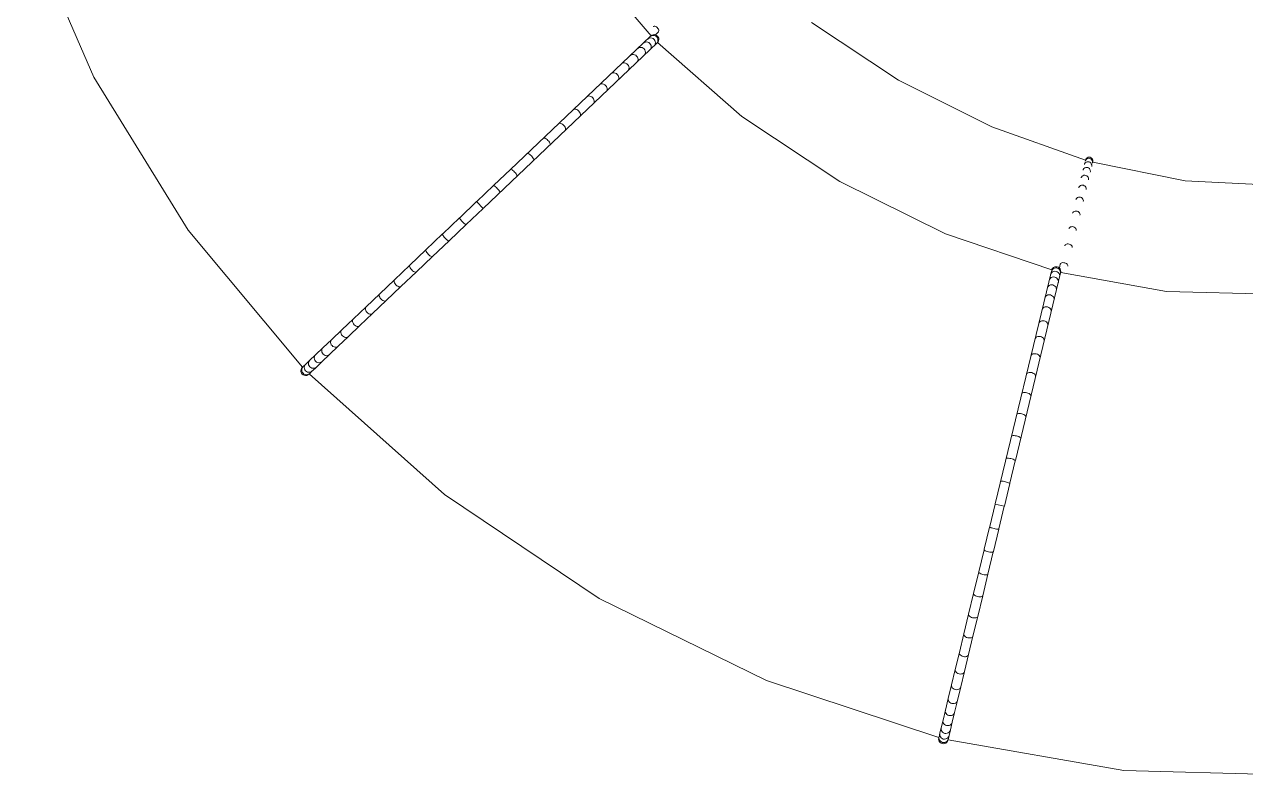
# Model space of a CAD drawing. Header units: millimetres. Extents: x 7998 to 72132, y -12523 to 5591.
# Drawn here: x 64845.8 to 64896, y -7733.1 to -7702.2 of the extents above; entities that cross this region are included whole.
import ezdxf

# ---------------------------------------------------------------- set-up
doc = ezdxf.new("R2010")
doc.units = ezdxf.units.MM
doc.layers.add('Xray_Furniture Temporary', color=23, linetype='Continuous', lineweight=15)

msp = doc.modelspace()

# ---------------------------------------------------------------- linework, layer by layer
at = {"layer": 'Xray_Furniture Temporary', "lineweight": 0}
for p, q in [((64845.78, -7697.774), (64848.634, -7704.38)), ((64871.533, -7702.674), (64868.677, -7699.303)), ((64878.127, -7702.133), (64881.707, -7704.493)), ((64865.761, -7708.162), (64871.5, -7702.706)), ((64871.531, -7702.683), (64871.5, -7702.706)), ((64871.538, -7702.681), (64871.531, -7702.683)), ((64871.566, -7702.65), (64871.533, -7702.674)), ((64871.538, -7702.681), (64871.537, -7702.678)), ((64871.579, -7702.665), (64871.538, -7702.681)), ((64871.614, -7702.632), (64871.566, -7702.65)), ((64871.63, -7702.66), (64871.579, -7702.665)), ((64871.618, -7702.293), (64871.614, -7702.296)), ((64871.665, -7702.626), (64871.614, -7702.632)), ((64871.631, -7702.284), (64871.618, -7702.293)), ((64871.68, -7702.667), (64871.63, -7702.66)), ((64871.659, -7702.277), (64871.631, -7702.284)), ((64871.69, -7702.28), (64871.659, -7702.277)), ((64871.714, -7702.634), (64871.665, -7702.626)), ((64871.726, -7702.688), (64871.68, -7702.667)), ((64871.724, -7702.291), (64871.69, -7702.28)), ((64871.832, -7702.521), (64871.714, -7702.634)), ((64871.762, -7702.654), (64871.714, -7702.634)), ((64871.758, -7702.311), (64871.724, -7702.291)), ((64871.765, -7702.72), (64871.726, -7702.688)), ((64871.789, -7702.337), (64871.758, -7702.311)), ((64871.801, -7702.686), (64871.762, -7702.654)), ((64871.795, -7702.761), (64871.765, -7702.72)), ((64871.815, -7702.369), (64871.789, -7702.337)), ((64871.83, -7702.727), (64871.801, -7702.686)), ((64871.835, -7702.403), (64871.815, -7702.369)), ((64871.848, -7702.775), (64871.83, -7702.727)), ((64871.838, -7702.512), (64871.832, -7702.521)), ((64871.847, -7702.438), (64871.835, -7702.403)), ((64871.838, -7702.512), (64871.845, -7702.499)), ((64871.845, -7702.499), (64871.851, -7702.471)), ((64871.851, -7702.471), (64871.847, -7702.438)), ((64864.642, -7709.76), (64871.767, -7702.981)), ((64870.998, -7703.183), (64870.988, -7703.192)), ((64871.019, -7703.171), (64870.998, -7703.183)), ((64871.064, -7703.154), (64871.019, -7703.171)), ((64871.113, -7703.151), (64871.064, -7703.154)), ((64871.162, -7703.16), (64871.113, -7703.151)), ((64871.207, -7703.181), (64871.162, -7703.16)), ((64871.246, -7703.214), (64871.207, -7703.181)), ((64871.231, -7702.961), (64871.223, -7702.968)), ((64871.256, -7702.945), (64871.231, -7702.961)), ((64871.276, -7703.254), (64871.246, -7703.214)), ((64871.303, -7702.928), (64871.256, -7702.945)), ((64871.352, -7702.923), (64871.303, -7702.928)), ((64871.402, -7702.932), (64871.352, -7702.923)), ((64871.427, -7702.782), (64871.395, -7702.806)), ((64871.448, -7702.953), (64871.402, -7702.932)), ((64871.475, -7702.764), (64871.427, -7702.782)), ((64871.487, -7702.985), (64871.448, -7702.953)), ((64871.525, -7702.759), (64871.475, -7702.764)), ((64871.517, -7703.026), (64871.487, -7702.985)), ((64871.494, -7703.242), (64871.513, -7703.218)), ((64871.513, -7703.218), (64871.533, -7703.172)), ((64871.535, -7703.073), (64871.517, -7703.026)), ((64871.575, -7702.767), (64871.525, -7702.759)), ((64871.533, -7703.172), (64871.54, -7703.123)), ((64871.54, -7703.123), (64871.535, -7703.073)), ((64871.621, -7702.788), (64871.575, -7702.767)), ((64871.66, -7702.82), (64871.621, -7702.788)), ((64871.69, -7702.861), (64871.66, -7702.82)), ((64871.664, -7703.08), (64871.684, -7703.055)), ((64871.684, -7703.055), (64871.705, -7703.009)), ((64871.708, -7702.908), (64871.69, -7702.861)), ((64871.705, -7703.009), (64871.713, -7702.959)), ((64871.713, -7702.959), (64871.708, -7702.908)), ((64871.767, -7702.981), (64871.788, -7702.956)), ((64871.788, -7702.956), (64871.809, -7702.909)), ((64871.813, -7702.809), (64871.795, -7702.761)), ((64871.802, -7702.948), (64871.823, -7702.923)), ((64875.267, -7705.984), (64871.802, -7702.948)), ((64871.809, -7702.909), (64871.818, -7702.859)), ((64871.818, -7702.859), (64871.813, -7702.809)), ((64871.823, -7702.923), (64871.844, -7702.876)), ((64871.844, -7702.876), (64871.853, -7702.826)), ((64871.853, -7702.826), (64871.848, -7702.775)), ((64870.716, -7703.458), (64870.687, -7703.478)), ((64870.761, -7703.443), (64870.716, -7703.458)), ((64870.809, -7703.44), (64870.761, -7703.443)), ((64870.856, -7703.45), (64870.809, -7703.44)), ((64870.901, -7703.472), (64870.856, -7703.45)), ((64870.94, -7703.505), (64870.901, -7703.472)), ((64870.97, -7703.545), (64870.94, -7703.505)), ((64870.956, -7703.753), (64870.954, -7703.755)), ((64870.973, -7703.731), (64870.956, -7703.753)), ((64870.99, -7703.591), (64870.97, -7703.545)), ((64870.973, -7703.731), (64870.991, -7703.687)), ((64870.997, -7703.64), (64870.99, -7703.591)), ((64870.991, -7703.687), (64870.997, -7703.64)), ((64871.257, -7703.467), (64871.276, -7703.443)), ((64871.295, -7703.301), (64871.276, -7703.254)), ((64871.276, -7703.443), (64871.295, -7703.399)), ((64871.301, -7703.35), (64871.295, -7703.301)), ((64871.295, -7703.399), (64871.301, -7703.35)), ((64869.907, -7704.22), (64869.904, -7704.223)), ((64869.933, -7704.203), (64869.907, -7704.22)), ((64869.974, -7704.192), (64869.933, -7704.203)), ((64870.019, -7704.192), (64869.974, -7704.192)), ((64870.064, -7704.204), (64870.019, -7704.192)), ((64870.108, -7704.227), (64870.064, -7704.204)), ((64870.146, -7704.26), (64870.108, -7704.227)), ((64870.326, -7703.822), (64870.323, -7703.824)), ((64870.353, -7703.804), (64870.326, -7703.822)), ((64870.396, -7703.79), (64870.353, -7703.804)), ((64870.442, -7703.789), (64870.396, -7703.79)), ((64870.489, -7703.8), (64870.442, -7703.789)), ((64870.534, -7703.822), (64870.489, -7703.8)), ((64870.572, -7703.855), (64870.534, -7703.822)), ((64870.602, -7703.895), (64870.572, -7703.855)), ((64870.595, -7704.097), (64870.591, -7704.1)), ((64870.61, -7704.076), (64870.595, -7704.097)), ((64870.622, -7703.941), (64870.602, -7703.895)), ((64870.61, -7704.076), (64870.626, -7704.034)), ((64870.631, -7703.988), (64870.622, -7703.941)), ((64870.626, -7704.034), (64870.631, -7703.988)), ((64848.634, -7704.38), (64852.509, -7710.663)), ((64869.436, -7704.668), (64869.432, -7704.672)), ((64869.459, -7704.654), (64869.436, -7704.668)), ((64869.498, -7704.644), (64869.459, -7704.654)), ((64869.541, -7704.646), (64869.498, -7704.644)), ((64869.585, -7704.66), (64869.541, -7704.646)), ((64869.628, -7704.684), (64869.585, -7704.66)), ((64869.666, -7704.717), (64869.628, -7704.684)), ((64869.696, -7704.757), (64869.666, -7704.717)), ((64869.718, -7704.8), (64869.696, -7704.757)), ((64870.177, -7704.3), (64870.146, -7704.26)), ((64870.177, -7704.495), (64870.172, -7704.499)), ((64870.197, -7704.345), (64870.177, -7704.3)), ((64870.19, -7704.476), (64870.177, -7704.495)), ((64870.19, -7704.476), (64870.204, -7704.436)), ((64870.207, -7704.391), (64870.197, -7704.345)), ((64870.204, -7704.436), (64870.207, -7704.391)), ((64885.541, -7706.414), (64881.707, -7704.493)), ((64868.915, -7705.163), (64868.91, -7705.168)), ((64868.935, -7705.152), (64868.915, -7705.163)), ((64868.972, -7705.144), (64868.935, -7705.152)), ((64869.012, -7705.148), (64868.972, -7705.144)), ((64869.055, -7705.163), (64869.012, -7705.148)), ((64869.097, -7705.188), (64869.055, -7705.163)), ((64869.135, -7705.222), (64869.097, -7705.188)), ((64869.166, -7705.261), (64869.135, -7705.222)), ((64869.705, -7704.943), (64869.699, -7704.949)), ((64869.716, -7704.926), (64869.705, -7704.943)), ((64869.716, -7704.926), (64869.728, -7704.888)), ((64869.729, -7704.845), (64869.718, -7704.8)), ((64869.728, -7704.888), (64869.729, -7704.845)), ((64868.35, -7705.7), (64868.344, -7705.706)), ((64868.368, -7705.692), (64868.35, -7705.7)), ((64868.401, -7705.687), (64868.368, -7705.692)), ((64868.44, -7705.693), (64868.401, -7705.687)), ((64868.481, -7705.709), (64868.44, -7705.693)), ((64868.522, -7705.735), (64868.481, -7705.709)), ((64868.559, -7705.769), (64868.522, -7705.735)), ((64869.188, -7705.304), (64869.166, -7705.261)), ((64869.184, -7705.439), (64869.177, -7705.446)), ((64869.193, -7705.424), (64869.184, -7705.439)), ((64869.201, -7705.348), (64869.188, -7705.304)), ((64869.193, -7705.424), (64869.202, -7705.388)), ((64869.202, -7705.388), (64869.201, -7705.348)), ((64868.59, -7705.808), (64868.559, -7705.769)), ((64868.614, -7705.85), (64868.59, -7705.808)), ((64868.619, -7705.975), (64868.611, -7705.984)), ((64868.628, -7705.892), (64868.614, -7705.85)), ((64868.625, -7705.964), (64868.619, -7705.975)), ((64868.625, -7705.964), (64868.632, -7705.931)), ((64868.632, -7705.931), (64868.628, -7705.892)), ((64879.298, -7708.666), (64875.267, -7705.984)), ((64867.747, -7706.273), (64867.741, -7706.279)), ((64867.762, -7706.268), (64867.747, -7706.273)), ((64867.793, -7706.265), (64867.762, -7706.268)), ((64867.829, -7706.274), (64867.793, -7706.265)), ((64867.868, -7706.292), (64867.829, -7706.274)), ((64867.907, -7706.32), (64867.868, -7706.292)), ((64867.944, -7706.354), (64867.907, -7706.32)), ((64867.976, -7706.392), (64867.944, -7706.354)), ((64868.001, -7706.433), (64867.976, -7706.392)), ((64868.017, -7706.473), (64868.001, -7706.433)), ((64868.015, -7706.548), (64868.008, -7706.558)), ((64868.019, -7706.54), (64868.015, -7706.548)), ((64868.024, -7706.509), (64868.017, -7706.473)), ((64868.019, -7706.54), (64868.024, -7706.509)), ((64889.386, -7707.778), (64885.541, -7706.414)), ((64867.112, -7706.877), (64867.105, -7706.884)), ((64867.123, -7706.875), (64867.112, -7706.877)), ((64867.151, -7706.876), (64867.123, -7706.875)), ((64867.184, -7706.887), (64867.151, -7706.876)), ((64867.221, -7706.907), (64867.184, -7706.887)), ((64867.259, -7706.935), (64867.221, -7706.907)), ((64867.296, -7706.97), (64867.259, -7706.935)), ((64867.328, -7707.008), (64867.296, -7706.97)), ((64867.355, -7707.048), (64867.328, -7707.008)), ((64867.373, -7707.086), (64867.355, -7707.048)), ((64867.382, -7707.153), (64867.372, -7707.163)), ((64867.382, -7707.119), (64867.373, -7707.086)), ((64867.381, -7707.147), (64867.382, -7707.119)), ((64867.382, -7707.153), (64867.381, -7707.147)), ((64866.451, -7707.506), (64866.443, -7707.513)), ((64866.458, -7707.507), (64866.451, -7707.506)), ((64866.482, -7707.512), (64866.458, -7707.507)), ((64866.513, -7707.525), (64866.482, -7707.512)), ((64866.548, -7707.548), (64866.513, -7707.525)), ((64866.584, -7707.578), (64866.548, -7707.548)), ((64866.62, -7707.613), (64866.584, -7707.578)), ((64866.653, -7707.65), (64866.62, -7707.613)), ((64866.681, -7707.688), (64866.653, -7707.65)), ((64866.701, -7707.724), (64866.681, -7707.688)), ((64866.713, -7707.755), (64866.701, -7707.724)), ((64866.716, -7707.779), (64866.713, -7707.755)), ((64889.386, -7707.778), (64889.399, -7707.747)), ((64889.388, -7707.794), (64889.414, -7707.759)), ((64889.399, -7707.747), (64889.425, -7707.712)), ((64889.414, -7707.759), (64889.448, -7707.732)), ((64889.425, -7707.712), (64889.459, -7707.684)), ((64889.448, -7707.732), (64889.486, -7707.714)), ((64889.459, -7707.684), (64889.498, -7707.667)), ((64889.486, -7707.714), (64889.527, -7707.708)), ((64889.498, -7707.667), (64889.539, -7707.661)), ((64889.527, -7707.708), (64889.568, -7707.714)), ((64889.539, -7707.661), (64889.579, -7707.666)), ((64889.568, -7707.714), (64889.606, -7707.73)), ((64889.579, -7707.666), (64889.617, -7707.683)), ((64889.606, -7707.73), (64889.638, -7707.757)), ((64889.617, -7707.683), (64889.649, -7707.71)), ((64889.638, -7707.757), (64889.662, -7707.792)), ((64889.649, -7707.71), (64889.673, -7707.745)), ((64889.673, -7707.745), (64889.688, -7707.785)), ((64865.074, -7708.815), (64865.76, -7708.162)), ((64865.773, -7708.159), (64865.76, -7708.162)), ((64865.793, -7708.167), (64865.773, -7708.159)), ((64865.821, -7708.183), (64865.793, -7708.167)), ((64865.853, -7708.208), (64865.821, -7708.183)), ((64865.889, -7708.239), (64865.853, -7708.208)), ((64865.924, -7708.275), (64865.889, -7708.239)), ((64866.709, -7707.793), (64866.716, -7707.779)), ((64889.286, -7708.192), (64889.299, -7708.163)), ((64889.299, -7708.163), (64889.325, -7708.129)), ((64889.325, -7708.129), (64889.358, -7708.103)), ((64889.343, -7707.959), (64889.342, -7707.964)), ((64889.343, -7707.959), (64889.354, -7707.933)), ((64889.354, -7707.933), (64889.38, -7707.898)), ((64889.358, -7708.103), (64889.396, -7708.087)), ((64889.375, -7707.825), (64889.388, -7707.794)), ((64889.38, -7707.898), (64889.414, -7707.872)), ((64889.391, -7707.78), (64889.386, -7707.778)), ((64889.396, -7708.087), (64889.437, -7708.081)), ((64889.414, -7707.872), (64889.452, -7707.855)), ((64889.437, -7708.081), (64889.478, -7708.087)), ((64889.452, -7707.855), (64889.493, -7707.849)), ((64889.478, -7708.087), (64889.516, -7708.103)), ((64889.493, -7707.849), (64889.534, -7707.855)), ((64889.516, -7708.103), (64889.548, -7708.129)), ((64889.534, -7707.855), (64889.572, -7707.871)), ((64889.548, -7708.129), (64889.572, -7708.163)), ((64889.572, -7707.871), (64889.604, -7707.897)), ((64889.572, -7708.163), (64889.587, -7708.202)), ((64889.587, -7708.202), (64889.592, -7708.245)), ((64889.592, -7708.245), (64889.587, -7708.276)), ((64889.604, -7707.897), (64889.628, -7707.932)), ((64889.628, -7707.932), (64889.643, -7707.972)), ((64889.647, -7708.015), (64889.642, -7708.047)), ((64889.643, -7707.972), (64889.647, -7708.015)), ((64889.662, -7707.792), (64889.676, -7707.833)), ((64889.676, -7707.833), (64889.679, -7707.862)), ((64889.681, -7707.876), (64889.676, -7707.909)), ((64889.679, -7707.862), (64889.681, -7707.876)), ((64889.687, -7707.862), (64889.679, -7707.862)), ((64889.692, -7707.829), (64889.687, -7707.862)), ((64893.487, -7708.632), (64889.687, -7707.862)), ((64889.688, -7707.785), (64889.692, -7707.829)), ((64865.958, -7708.312), (64865.924, -7708.275)), ((64865.987, -7708.349), (64865.958, -7708.312)), ((64866.01, -7708.382), (64865.987, -7708.349)), ((64866.024, -7708.41), (64866.01, -7708.382)), ((64866.03, -7708.431), (64866.024, -7708.41)), ((64866.027, -7708.442), (64866.03, -7708.431)), ((64879.298, -7708.666), (64883.636, -7710.816)), ((64889.213, -7708.498), (64889.209, -7708.512)), ((64889.213, -7708.498), (64889.222, -7708.481)), ((64889.222, -7708.481), (64889.248, -7708.449)), ((64889.248, -7708.449), (64889.281, -7708.424)), ((64889.281, -7708.424), (64889.319, -7708.408)), ((64889.319, -7708.408), (64889.36, -7708.403)), ((64889.36, -7708.403), (64889.4, -7708.409)), ((64889.4, -7708.409), (64889.438, -7708.425)), ((64889.438, -7708.425), (64889.47, -7708.45)), ((64889.47, -7708.45), (64889.495, -7708.483)), ((64889.495, -7708.483), (64889.51, -7708.522)), ((64889.51, -7708.522), (64889.515, -7708.563)), ((64889.515, -7708.563), (64889.511, -7708.593)), ((64897.355, -7708.825), (64893.487, -7708.632)), ((64864.372, -7709.482), (64865.065, -7708.823)), ((64865.074, -7708.824), (64865.065, -7708.823)), ((64865.091, -7708.835), (64865.074, -7708.824)), ((64865.115, -7708.854), (64865.091, -7708.835)), ((64865.145, -7708.881), (64865.115, -7708.854)), ((64865.179, -7708.914), (64865.145, -7708.881)), ((64865.214, -7708.95), (64865.179, -7708.914)), ((64865.248, -7708.986), (64865.214, -7708.95)), ((64865.279, -7709.022), (64865.248, -7708.986)), ((64865.304, -7709.053), (64865.279, -7709.022)), ((64865.322, -7709.078), (64865.304, -7709.053)), ((64865.332, -7709.096), (64865.322, -7709.078)), ((64865.332, -7709.104), (64865.332, -7709.096)), ((64889.112, -7708.913), (64889.111, -7708.916)), ((64889.116, -7708.899), (64889.112, -7708.913)), ((64889.116, -7708.899), (64889.124, -7708.887)), ((64889.124, -7708.887), (64889.15, -7708.855)), ((64889.15, -7708.855), (64889.182, -7708.832)), ((64889.182, -7708.832), (64889.22, -7708.817)), ((64889.22, -7708.817), (64889.261, -7708.812)), ((64889.261, -7708.812), (64889.302, -7708.818)), ((64889.302, -7708.818), (64889.339, -7708.834)), ((64889.339, -7708.834), (64889.372, -7708.859)), ((64889.372, -7708.859), (64889.397, -7708.891)), ((64889.397, -7708.891), (64889.412, -7708.928)), ((64889.412, -7708.928), (64889.417, -7708.968)), ((64889.417, -7708.968), (64889.414, -7708.996)), ((64864.363, -7709.49), (64863.67, -7710.149)), ((64863.94, -7710.427), (64864.63, -7709.771)), ((64864.368, -7709.495), (64864.363, -7709.49)), ((64864.368, -7709.495), (64864.63, -7709.771)), ((64888.995, -7709.398), (64888.994, -7709.403)), ((64889, -7709.381), (64888.995, -7709.398)), ((64889, -7709.381), (64889.007, -7709.374)), ((64889.007, -7709.374), (64889.032, -7709.344)), ((64889.032, -7709.344), (64889.064, -7709.322)), ((64889.064, -7709.322), (64889.102, -7709.309)), ((64889.102, -7709.309), (64889.142, -7709.305)), ((64889.142, -7709.305), (64889.183, -7709.311)), ((64889.183, -7709.311), (64889.221, -7709.326)), ((64889.221, -7709.326), (64889.253, -7709.35)), ((64889.253, -7709.35), (64889.279, -7709.381)), ((64889.279, -7709.381), (64889.294, -7709.417)), ((64889.294, -7709.417), (64889.3, -7709.455)), ((64889.3, -7709.455), (64889.297, -7709.481)), ((64863.661, -7710.158), (64862.975, -7710.81)), ((64863.662, -7710.166), (64863.661, -7710.158)), ((64863.672, -7710.184), (64863.662, -7710.166)), ((64863.69, -7710.209), (64863.672, -7710.184)), ((64863.715, -7710.241), (64863.69, -7710.209)), ((64863.746, -7710.276), (64863.715, -7710.241)), ((64863.78, -7710.313), (64863.746, -7710.276)), ((64888.86, -7709.959), (64888.858, -7709.965)), ((64888.865, -7709.94), (64888.86, -7709.959)), ((64888.865, -7709.94), (64888.871, -7709.938)), ((64888.871, -7709.938), (64888.895, -7709.91)), ((64888.895, -7709.91), (64888.927, -7709.89)), ((64888.927, -7709.89), (64888.964, -7709.878)), ((64888.964, -7709.878), (64889.005, -7709.875)), ((64889.005, -7709.875), (64889.045, -7709.881)), ((64889.045, -7709.881), (64889.083, -7709.896)), ((64889.083, -7709.896), (64889.116, -7709.919)), ((64889.116, -7709.919), (64889.142, -7709.949)), ((64889.142, -7709.949), (64889.158, -7709.982)), ((64889.158, -7709.982), (64889.164, -7710.018)), ((64889.164, -7710.018), (64889.161, -7710.042)), ((64852.509, -7710.663), (64857.211, -7716.291)), ((64863.92, -7710.447), (64863.245, -7711.088)), ((64863.815, -7710.349), (64863.78, -7710.313)), ((64863.849, -7710.381), (64863.815, -7710.349)), ((64863.879, -7710.408), (64863.849, -7710.381)), ((64863.903, -7710.427), (64863.879, -7710.408)), ((64863.92, -7710.438), (64863.903, -7710.427)), ((64863.929, -7710.439), (64863.92, -7710.438)), ((64863.929, -7710.439), (64863.92, -7710.447)), ((64888.707, -7710.592), (64888.705, -7710.6)), ((64888.707, -7710.592), (64888.718, -7710.573)), ((64888.718, -7710.573), (64888.741, -7710.548)), ((64888.741, -7710.548), (64888.773, -7710.53)), ((64888.773, -7710.53), (64888.81, -7710.52)), ((64888.81, -7710.52), (64888.85, -7710.517)), ((64888.85, -7710.517), (64888.89, -7710.524)), ((64888.89, -7710.524), (64888.928, -7710.539)), ((64888.928, -7710.539), (64888.962, -7710.561)), ((64888.962, -7710.561), (64888.987, -7710.588)), ((64888.987, -7710.588), (64889.004, -7710.62)), ((64889.004, -7710.62), (64889.011, -7710.653)), ((64889.009, -7710.675), (64889.008, -7710.678)), ((64889.011, -7710.653), (64889.009, -7710.675)), ((64862.966, -7710.819), (64862.284, -7711.467)), ((64863.233, -7711.099), (64862.552, -7711.748)), ((64862.963, -7710.831), (64862.966, -7710.819)), ((64862.969, -7710.852), (64862.963, -7710.831)), ((64862.975, -7710.81), (64862.966, -7710.819)), ((64862.984, -7710.88), (64862.969, -7710.852)), ((64863.007, -7710.914), (64862.984, -7710.88)), ((64863.037, -7710.951), (64863.007, -7710.914)), ((64863.07, -7710.988), (64863.037, -7710.951)), ((64863.106, -7711.024), (64863.07, -7710.988)), ((64863.141, -7711.055), (64863.106, -7711.024)), ((64863.174, -7711.079), (64863.141, -7711.055)), ((64863.201, -7711.095), (64863.174, -7711.079)), ((64863.221, -7711.102), (64863.201, -7711.095)), ((64863.233, -7711.099), (64863.221, -7711.102)), ((64863.245, -7711.088), (64863.233, -7711.099)), ((64883.636, -7710.816), (64887.998, -7712.298)), ((64888.539, -7711.291), (64888.548, -7711.276)), ((64888.548, -7711.276), (64888.571, -7711.253)), ((64888.571, -7711.253), (64888.602, -7711.237)), ((64888.602, -7711.237), (64888.639, -7711.229)), ((64888.639, -7711.229), (64888.679, -7711.228)), ((64888.679, -7711.228), (64888.719, -7711.234)), ((64888.719, -7711.234), (64888.757, -7711.249)), ((64888.757, -7711.249), (64888.791, -7711.269)), ((64888.791, -7711.269), (64888.817, -7711.295)), ((64862.284, -7711.467), (64861.622, -7712.096)), ((64862.552, -7711.748), (64861.89, -7712.377)), ((64862.277, -7711.483), (64862.284, -7711.467)), ((64862.28, -7711.507), (64862.277, -7711.483)), ((64862.292, -7711.538), (64862.28, -7711.507)), ((64862.313, -7711.574), (64862.292, -7711.538)), ((64862.341, -7711.612), (64862.313, -7711.574)), ((64862.374, -7711.65), (64862.341, -7711.612)), ((64862.41, -7711.685), (64862.374, -7711.65)), ((64862.447, -7711.715), (64862.41, -7711.685)), ((64862.482, -7711.737), (64862.447, -7711.715)), ((64862.512, -7711.75), (64862.482, -7711.737)), ((64862.536, -7711.754), (64862.512, -7711.75)), ((64862.552, -7711.748), (64862.536, -7711.754)), ((64888.539, -7711.291), (64888.536, -7711.3)), ((64888.817, -7711.295), (64888.834, -7711.324)), ((64888.834, -7711.324), (64888.842, -7711.354)), ((64888.84, -7711.373), (64888.839, -7711.377)), ((64888.842, -7711.354), (64888.84, -7711.373)), ((64861.622, -7712.096), (64860.987, -7712.7)), ((64861.612, -7712.116), (64861.622, -7712.096)), ((64861.612, -7712.143), (64861.612, -7712.116)), ((64861.621, -7712.177), (64861.612, -7712.143)), ((64861.639, -7712.215), (64861.621, -7712.177)), ((64861.666, -7712.254), (64861.639, -7712.215)), ((64861.699, -7712.293), (64861.666, -7712.254)), ((64887.998, -7712.298), (64888.009, -7712.268)), ((64887.998, -7712.315), (64888.028, -7712.273)), ((64888.009, -7712.268), (64888.039, -7712.226)), ((64888.028, -7712.273), (64888.067, -7712.241)), ((64888.039, -7712.226), (64888.078, -7712.193)), ((64888.067, -7712.241), (64888.113, -7712.22)), ((64888.078, -7712.193), (64888.125, -7712.172)), ((64888.113, -7712.22), (64888.163, -7712.211)), ((64888.125, -7712.172), (64888.175, -7712.164)), ((64888.163, -7712.211), (64888.214, -7712.216)), ((64888.175, -7712.164), (64888.225, -7712.169)), ((64888.214, -7712.216), (64888.261, -7712.234)), ((64888.225, -7712.169), (64888.272, -7712.187)), ((64888.261, -7712.234), (64888.302, -7712.264)), ((64888.272, -7712.187), (64888.314, -7712.218)), ((64888.302, -7712.264), (64888.334, -7712.304)), ((64888.353, -7712.059), (64888.314, -7712.218)), ((64888.314, -7712.218), (64888.345, -7712.256)), ((64888.345, -7712.256), (64888.366, -7712.303)), ((64888.357, -7712.05), (64888.353, -7712.059)), ((64888.357, -7712.05), (64888.365, -7712.037)), ((64888.365, -7712.037), (64888.387, -7712.018)), ((64888.387, -7712.018), (64888.417, -7712.004)), ((64888.417, -7712.004), (64888.453, -7711.997)), ((64888.453, -7711.997), (64888.493, -7711.998)), ((64888.493, -7711.998), (64888.533, -7712.005)), ((64888.533, -7712.005), (64888.572, -7712.018)), ((64888.572, -7712.018), (64888.605, -7712.038)), ((64888.605, -7712.038), (64888.632, -7712.061)), ((64888.632, -7712.061), (64888.65, -7712.087)), ((64888.65, -7712.087), (64888.659, -7712.115)), ((64888.658, -7712.131), (64888.657, -7712.135)), ((64888.659, -7712.115), (64888.658, -7712.131)), ((64860.987, -7712.7), (64860.385, -7713.273)), ((64860.97, -7712.753), (64860.974, -7712.723)), ((64860.976, -7712.79), (64860.97, -7712.753)), ((64860.974, -7712.723), (64860.987, -7712.7)), ((64861.89, -7712.377), (64861.255, -7712.981)), ((64861.735, -7712.327), (64861.699, -7712.293)), ((64861.773, -7712.355), (64861.735, -7712.327)), ((64861.81, -7712.375), (64861.773, -7712.355)), ((64861.843, -7712.386), (64861.81, -7712.375)), ((64861.871, -7712.387), (64861.843, -7712.386)), ((64861.89, -7712.377), (64861.871, -7712.387)), ((64885.679, -7721.905), (64887.986, -7712.345)), ((64886.506, -7720.127), (64888.36, -7712.42)), ((64887.898, -7712.713), (64887.909, -7712.684)), ((64887.909, -7712.684), (64887.938, -7712.644)), ((64887.938, -7712.644), (64887.977, -7712.613)), ((64887.953, -7712.484), (64887.964, -7712.454)), ((64887.964, -7712.454), (64887.994, -7712.413)), ((64887.977, -7712.613), (64888.023, -7712.592)), ((64887.986, -7712.345), (64887.998, -7712.315)), ((64887.994, -7712.413), (64888.033, -7712.381)), ((64888.023, -7712.592), (64888.073, -7712.585)), ((64888.033, -7712.381), (64888.079, -7712.36)), ((64888.073, -7712.585), (64888.123, -7712.59)), ((64888.079, -7712.36), (64888.129, -7712.352)), ((64888.123, -7712.59), (64888.171, -7712.608)), ((64888.129, -7712.352), (64888.18, -7712.357)), ((64888.171, -7712.608), (64888.212, -7712.637)), ((64888.18, -7712.357), (64888.227, -7712.375)), ((64888.212, -7712.637), (64888.244, -7712.676)), ((64888.227, -7712.375), (64888.268, -7712.405)), ((64888.244, -7712.676), (64888.265, -7712.721)), ((64888.265, -7712.721), (64888.273, -7712.77)), ((64888.268, -7712.405), (64888.3, -7712.444)), ((64888.273, -7712.77), (64888.272, -7712.799)), ((64888.3, -7712.444), (64888.321, -7712.49)), ((64888.321, -7712.49), (64888.329, -7712.54)), ((64888.329, -7712.54), (64888.325, -7712.58)), ((64888.334, -7712.304), (64888.354, -7712.35)), ((64888.354, -7712.35), (64888.361, -7712.393)), ((64888.362, -7712.401), (64888.359, -7712.44)), ((64888.361, -7712.393), (64888.364, -7712.394)), ((64888.361, -7712.393), (64888.362, -7712.401)), ((64888.366, -7712.303), (64888.374, -7712.354)), ((64888.374, -7712.354), (64888.369, -7712.395)), ((64888.369, -7712.395), (64892.717, -7713.183)), ((64860.385, -7713.273), (64859.82, -7713.81)), ((64860.368, -7713.299), (64860.385, -7713.273)), ((64861.255, -7712.981), (64860.653, -7713.554)), ((64860.993, -7712.83), (64860.976, -7712.79)), ((64861.018, -7712.87), (64860.993, -7712.83)), ((64861.05, -7712.909), (64861.018, -7712.87)), ((64861.087, -7712.943), (64861.05, -7712.909)), ((64861.127, -7712.97), (64861.087, -7712.943)), ((64861.166, -7712.988), (64861.127, -7712.97)), ((64861.202, -7712.996), (64861.166, -7712.988)), ((64861.232, -7712.994), (64861.202, -7712.996)), ((64861.255, -7712.981), (64861.232, -7712.994)), ((64887.821, -7713.03), (64887.832, -7713.002)), ((64887.832, -7713.002), (64887.861, -7712.963)), ((64887.861, -7712.963), (64887.9, -7712.933)), ((64887.9, -7712.933), (64887.946, -7712.914)), ((64887.946, -7712.914), (64887.995, -7712.907)), ((64887.995, -7712.907), (64888.046, -7712.913)), ((64888.046, -7712.913), (64888.093, -7712.93)), ((64888.093, -7712.93), (64888.134, -7712.959)), ((64888.134, -7712.959), (64888.167, -7712.997)), ((64888.167, -7712.997), (64888.188, -7713.041)), ((64888.188, -7713.041), (64888.197, -7713.088)), ((64888.196, -7713.113), (64888.193, -7713.126)), ((64888.197, -7713.088), (64888.196, -7713.113)), ((64888.272, -7712.799), (64888.269, -7712.81)), ((64892.717, -7713.183), (64897.16, -7713.295)), ((64860.653, -7713.554), (64860.088, -7714.09)), ((64860.361, -7713.332), (64860.368, -7713.299)), ((64860.365, -7713.371), (64860.361, -7713.332)), ((64860.38, -7713.413), (64860.365, -7713.371)), ((64860.404, -7713.455), (64860.38, -7713.413)), ((64860.436, -7713.494), (64860.404, -7713.455)), ((64860.473, -7713.527), (64860.436, -7713.494)), ((64860.514, -7713.553), (64860.473, -7713.527)), ((64860.555, -7713.569), (64860.514, -7713.553)), ((64860.593, -7713.575), (64860.555, -7713.569)), ((64860.627, -7713.57), (64860.593, -7713.575)), ((64860.653, -7713.554), (64860.627, -7713.57)), ((64887.724, -7713.433), (64887.723, -7713.437)), ((64887.734, -7713.408), (64887.724, -7713.433)), ((64887.734, -7713.408), (64887.763, -7713.371)), ((64887.763, -7713.371), (64887.801, -7713.342)), ((64887.801, -7713.342), (64887.847, -7713.324)), ((64887.847, -7713.324), (64887.896, -7713.318)), ((64887.896, -7713.318), (64887.947, -7713.323)), ((64887.947, -7713.323), (64887.994, -7713.341)), ((64887.994, -7713.341), (64888.035, -7713.369)), ((64888.035, -7713.369), (64888.068, -7713.405)), ((64888.068, -7713.405), (64888.09, -7713.448)), ((64888.09, -7713.448), (64888.099, -7713.494)), ((64888.099, -7713.494), (64888.096, -7713.529)), ((64859.82, -7713.81), (64859.299, -7714.306)), ((64860.088, -7714.09), (64859.567, -7714.586)), ((64859.791, -7713.874), (64859.8, -7713.839)), ((64859.793, -7713.915), (64859.791, -7713.874)), ((64859.806, -7713.959), (64859.793, -7713.915)), ((64859.8, -7713.839), (64859.82, -7713.81)), ((64859.828, -7714.002), (64859.806, -7713.959)), ((64859.86, -7714.041), (64859.828, -7714.002)), ((64859.898, -7714.074), (64859.86, -7714.041)), ((64859.94, -7714.099), (64859.898, -7714.074)), ((64859.982, -7714.114), (64859.94, -7714.099)), ((64860.023, -7714.117), (64859.982, -7714.114)), ((64860.059, -7714.109), (64860.023, -7714.117)), ((64860.088, -7714.09), (64860.059, -7714.109)), ((64887.607, -7713.918), (64887.605, -7713.923)), ((64887.617, -7713.895), (64887.607, -7713.918)), ((64887.617, -7713.895), (64887.645, -7713.86)), ((64887.645, -7713.86), (64887.683, -7713.833)), ((64887.683, -7713.833), (64887.728, -7713.817)), ((64887.728, -7713.817), (64887.777, -7713.811)), ((64887.777, -7713.811), (64887.828, -7713.817)), ((64887.828, -7713.817), (64887.875, -7713.834)), ((64887.875, -7713.834), (64887.917, -7713.861)), ((64887.917, -7713.861), (64887.95, -7713.896)), ((64887.95, -7713.896), (64887.972, -7713.937)), ((64887.972, -7713.937), (64887.981, -7713.981)), ((64887.979, -7714.014), (64887.978, -7714.018)), ((64887.981, -7713.981), (64887.979, -7714.014)), ((64858.827, -7714.754), (64858.409, -7715.152)), ((64858.789, -7714.827), (64858.803, -7714.787)), ((64858.803, -7714.787), (64858.827, -7714.754)), ((64859.299, -7714.306), (64858.827, -7714.754)), ((64859.567, -7714.586), (64859.096, -7715.034)), ((64859.265, -7714.375), (64859.277, -7714.336)), ((64859.265, -7714.418), (64859.265, -7714.375)), ((64859.276, -7714.463), (64859.265, -7714.418)), ((64859.298, -7714.506), (64859.276, -7714.463)), ((64859.277, -7714.336), (64859.299, -7714.306)), ((64859.329, -7714.546), (64859.298, -7714.506)), ((64859.367, -7714.579), (64859.329, -7714.546)), ((64859.41, -7714.603), (64859.367, -7714.579)), ((64859.454, -7714.616), (64859.41, -7714.603)), ((64859.497, -7714.617), (64859.454, -7714.616)), ((64859.536, -7714.607), (64859.497, -7714.617)), ((64859.567, -7714.586), (64859.536, -7714.607)), ((64887.471, -7714.48), (64887.469, -7714.486)), ((64887.481, -7714.459), (64887.471, -7714.48)), ((64887.481, -7714.459), (64887.508, -7714.426)), ((64887.508, -7714.426), (64887.546, -7714.402)), ((64887.546, -7714.402), (64887.591, -7714.387)), ((64887.591, -7714.387), (64887.64, -7714.382)), ((64887.64, -7714.382), (64887.69, -7714.389)), ((64887.69, -7714.389), (64887.737, -7714.405)), ((64887.737, -7714.405), (64887.779, -7714.432)), ((64887.779, -7714.432), (64887.813, -7714.465)), ((64887.813, -7714.465), (64887.835, -7714.504)), ((64887.835, -7714.504), (64887.845, -7714.545)), ((64887.844, -7714.576), (64887.843, -7714.58)), ((64887.845, -7714.545), (64887.844, -7714.576)), ((64858.409, -7715.152), (64858.047, -7715.496)), ((64858.363, -7715.275), (64858.367, -7715.229)), ((64858.371, -7715.323), (64858.363, -7715.275)), ((64858.367, -7715.229), (64858.382, -7715.187)), ((64858.382, -7715.187), (64858.409, -7715.152)), ((64859.096, -7715.034), (64858.677, -7715.432)), ((64858.787, -7714.872), (64858.789, -7714.827)), ((64858.797, -7714.918), (64858.787, -7714.872)), ((64858.818, -7714.963), (64858.797, -7714.918)), ((64858.848, -7715.003), (64858.818, -7714.963)), ((64858.887, -7715.035), (64858.848, -7715.003)), ((64858.931, -7715.058), (64858.887, -7715.035)), ((64858.976, -7715.07), (64858.931, -7715.058)), ((64859.021, -7715.07), (64858.976, -7715.07)), ((64859.062, -7715.058), (64859.021, -7715.07)), ((64859.096, -7715.034), (64859.062, -7715.058)), ((64887.318, -7715.112), (64887.316, -7715.12)), ((64887.328, -7715.094), (64887.318, -7715.112)), ((64887.328, -7715.094), (64887.354, -7715.065)), ((64887.354, -7715.065), (64887.391, -7715.043)), ((64887.391, -7715.043), (64887.436, -7715.03)), ((64887.436, -7715.03), (64887.484, -7715.026)), ((64887.484, -7715.026), (64887.534, -7715.033)), ((64887.534, -7715.033), (64887.582, -7715.05)), ((64887.582, -7715.05), (64887.624, -7715.075)), ((64887.624, -7715.075), (64887.658, -7715.106)), ((64887.658, -7715.106), (64887.681, -7715.142)), ((64887.681, -7715.142), (64887.692, -7715.181)), ((64887.691, -7715.208), (64887.69, -7715.214)), ((64887.692, -7715.181), (64887.691, -7715.208)), ((64857.747, -7715.782), (64857.51, -7716.007)), ((64857.717, -7715.82), (64857.747, -7715.782)), ((64858.047, -7715.496), (64857.747, -7715.782)), ((64857.997, -7715.623), (64858.002, -7715.576)), ((64858.004, -7715.672), (64857.997, -7715.623)), ((64858.002, -7715.576), (64858.019, -7715.532)), ((64858.024, -7715.718), (64858.004, -7715.672)), ((64858.316, -7715.776), (64858.015, -7716.062)), ((64858.019, -7715.532), (64858.047, -7715.496)), ((64858.054, -7715.758), (64858.024, -7715.718)), ((64858.093, -7715.79), (64858.054, -7715.758)), ((64858.138, -7715.812), (64858.093, -7715.79)), ((64858.316, -7715.776), (64858.278, -7715.803)), ((64858.677, -7715.432), (64858.316, -7715.776)), ((64858.392, -7715.368), (64858.371, -7715.323)), ((64858.422, -7715.408), (64858.392, -7715.368)), ((64858.461, -7715.44), (64858.422, -7715.408)), ((64858.506, -7715.463), (64858.461, -7715.44)), ((64858.553, -7715.473), (64858.506, -7715.463)), ((64858.599, -7715.471), (64858.553, -7715.473)), ((64858.641, -7715.457), (64858.599, -7715.471)), ((64858.677, -7715.432), (64858.641, -7715.457)), ((64887.158, -7715.797), (64887.15, -7715.811)), ((64887.158, -7715.797), (64887.184, -7715.77)), ((64887.184, -7715.77), (64887.22, -7715.751)), ((64887.22, -7715.751), (64887.264, -7715.74)), ((64887.264, -7715.74), (64887.313, -7715.738)), ((64887.313, -7715.738), (64887.362, -7715.746)), ((64887.362, -7715.746), (64887.41, -7715.762)), ((64887.41, -7715.762), (64887.453, -7715.785)), ((64887.453, -7715.785), (64887.487, -7715.815)), ((64857.169, -7716.34), (64857.202, -7716.3)), ((64857.202, -7716.3), (64857.211, -7716.291)), ((64857.204, -7716.307), (64857.211, -7716.291)), ((64857.204, -7716.307), (64857.214, -7716.295)), ((64857.34, -7716.169), (64857.211, -7716.291)), ((64857.211, -7716.291), (64857.214, -7716.295)), ((64857.28, -7716.305), (64857.288, -7716.255)), ((64857.288, -7716.255), (64857.308, -7716.208)), ((64857.308, -7716.208), (64857.34, -7716.169)), ((64857.51, -7716.007), (64857.34, -7716.169)), ((64857.453, -7716.14), (64857.46, -7716.091)), ((64857.459, -7716.19), (64857.453, -7716.14)), ((64857.478, -7716.237), (64857.459, -7716.19)), ((64857.46, -7716.091), (64857.479, -7716.045)), ((64857.508, -7716.278), (64857.478, -7716.237)), ((64857.479, -7716.045), (64857.51, -7716.007)), ((64857.547, -7716.31), (64857.508, -7716.278)), ((64857.779, -7716.286), (64857.617, -7716.437)), ((64857.692, -7715.913), (64857.698, -7715.864)), ((64857.699, -7715.962), (64857.692, -7715.913)), ((64857.698, -7715.864), (64857.717, -7715.82)), ((64857.718, -7716.009), (64857.699, -7715.962)), ((64857.748, -7716.049), (64857.718, -7716.009)), ((64857.779, -7716.286), (64857.739, -7716.316)), ((64857.787, -7716.081), (64857.748, -7716.049)), ((64858.015, -7716.062), (64857.779, -7716.286)), ((64857.833, -7716.102), (64857.787, -7716.081)), ((64857.882, -7716.111), (64857.833, -7716.102)), ((64857.931, -7716.107), (64857.882, -7716.111)), ((64857.976, -7716.09), (64857.931, -7716.107)), ((64858.015, -7716.062), (64857.976, -7716.09)), ((64858.186, -7715.821), (64858.138, -7715.812)), ((64858.234, -7715.818), (64858.186, -7715.821)), ((64858.278, -7715.803), (64858.234, -7715.818)), ((64887.15, -7715.811), (64887.147, -7715.821)), ((64887.487, -7715.815), (64887.511, -7715.848)), ((64887.511, -7715.848), (64887.523, -7715.883)), ((64887.523, -7715.907), (64887.521, -7715.913)), ((64887.523, -7715.883), (64887.523, -7715.907)), ((64857.14, -7716.438), (64857.148, -7716.387)), ((64857.146, -7716.488), (64857.14, -7716.438)), ((64857.164, -7716.536), (64857.146, -7716.488)), ((64857.148, -7716.387), (64857.169, -7716.34)), ((64857.194, -7716.576), (64857.164, -7716.536)), ((64857.176, -7716.404), (64857.184, -7716.354)), ((64857.181, -7716.455), (64857.176, -7716.404)), ((64857.199, -7716.502), (64857.181, -7716.455)), ((64857.184, -7716.354), (64857.204, -7716.307)), ((64857.233, -7716.608), (64857.194, -7716.576)), ((64857.229, -7716.543), (64857.199, -7716.502)), ((64857.269, -7716.574), (64857.229, -7716.543)), ((64857.28, -7716.628), (64857.233, -7716.608)), ((64857.315, -7716.594), (64857.269, -7716.574)), ((64857.286, -7716.355), (64857.28, -7716.305)), ((64857.33, -7716.635), (64857.28, -7716.628)), ((64857.304, -7716.402), (64857.286, -7716.355)), ((64857.334, -7716.443), (64857.304, -7716.402)), ((64857.365, -7716.602), (64857.315, -7716.594)), ((64857.381, -7716.629), (64857.33, -7716.635)), ((64857.374, -7716.474), (64857.334, -7716.443)), ((64857.416, -7716.596), (64857.365, -7716.602)), ((64857.42, -7716.495), (64857.374, -7716.474)), ((64857.429, -7716.611), (64857.381, -7716.629)), ((64857.464, -7716.577), (64857.416, -7716.596)), ((64857.47, -7716.502), (64857.42, -7716.495)), ((64857.47, -7716.58), (64857.429, -7716.611)), ((64857.478, -7716.567), (64857.464, -7716.577)), ((64857.52, -7716.497), (64857.47, -7716.502)), ((64857.478, -7716.567), (64857.47, -7716.58)), ((64857.47, -7716.58), (64857.481, -7716.57)), ((64857.505, -7716.547), (64857.478, -7716.567)), ((64857.481, -7716.57), (64857.478, -7716.567)), ((64863.045, -7721.531), (64857.481, -7716.57)), ((64857.608, -7716.449), (64857.505, -7716.547)), ((64857.567, -7716.479), (64857.52, -7716.497)), ((64857.593, -7716.33), (64857.547, -7716.31)), ((64857.608, -7716.449), (64857.567, -7716.479)), ((64857.643, -7716.338), (64857.593, -7716.33)), ((64857.617, -7716.437), (64857.608, -7716.449)), ((64857.692, -7716.333), (64857.643, -7716.338)), ((64857.739, -7716.316), (64857.692, -7716.333)), ((64886.968, -7716.569), (64886.964, -7716.58)), ((64886.975, -7716.558), (64886.968, -7716.569)), ((64886.975, -7716.558), (64887, -7716.535)), ((64887, -7716.535), (64887.035, -7716.519)), ((64887.035, -7716.519), (64887.078, -7716.51)), ((64887.078, -7716.51), (64887.127, -7716.51)), ((64887.127, -7716.51), (64887.176, -7716.518)), ((64887.176, -7716.518), (64887.224, -7716.533)), ((64887.224, -7716.533), (64887.267, -7716.555)), ((64887.267, -7716.555), (64887.302, -7716.583)), ((64887.302, -7716.583), (64887.326, -7716.613)), ((64887.326, -7716.613), (64887.339, -7716.645)), ((64887.339, -7716.645), (64887.34, -7716.664)), ((64887.34, -7716.664), (64887.339, -7716.672)), ((64886.774, -7717.378), (64886.769, -7717.39)), ((64886.779, -7717.37), (64886.774, -7717.378)), ((64886.779, -7717.37), (64886.803, -7717.352)), ((64886.803, -7717.352), (64886.837, -7717.339)), ((64886.837, -7717.339), (64886.88, -7717.333)), ((64886.88, -7717.333), (64886.928, -7717.334)), ((64886.928, -7717.334), (64886.977, -7717.343)), ((64886.977, -7717.343), (64887.025, -7717.357)), ((64887.025, -7717.357), (64887.069, -7717.378)), ((64887.069, -7717.378), (64887.104, -7717.403)), ((64887.104, -7717.403), (64887.129, -7717.43)), ((64887.129, -7717.43), (64887.143, -7717.457)), ((64887.143, -7717.457), (64887.146, -7717.473)), ((64887.146, -7717.473), (64887.144, -7717.481)), ((64886.566, -7718.229), (64886.563, -7718.243)), ((64886.566, -7718.229), (64886.572, -7718.227)), ((64886.572, -7718.227), (64886.595, -7718.212)), ((64886.595, -7718.212), (64886.629, -7718.203)), ((64886.629, -7718.203), (64886.671, -7718.2)), ((64886.671, -7718.2), (64886.718, -7718.203)), ((64886.718, -7718.203), (64886.768, -7718.212)), ((64886.768, -7718.212), (64886.816, -7718.226)), ((64886.816, -7718.226), (64886.86, -7718.245)), ((64886.86, -7718.245), (64886.896, -7718.267)), ((64886.896, -7718.267), (64886.922, -7718.29)), ((64886.922, -7718.29), (64886.936, -7718.314)), ((64886.936, -7718.314), (64886.94, -7718.324)), ((64886.94, -7718.324), (64886.938, -7718.334)), ((64886.348, -7719.132), (64886.357, -7719.119)), ((64886.357, -7719.119), (64886.379, -7719.109)), ((64886.379, -7719.109), (64886.412, -7719.104)), ((64886.412, -7719.104), (64886.453, -7719.104)), ((64886.453, -7719.104), (64886.5, -7719.109)), ((64886.5, -7719.109), (64886.549, -7719.118)), ((64886.549, -7719.118), (64886.597, -7719.132)), ((64886.597, -7719.132), (64886.642, -7719.149)), ((64886.642, -7719.149), (64886.678, -7719.168)), ((64886.678, -7719.168), (64886.706, -7719.187)), ((64886.706, -7719.187), (64886.721, -7719.206)), ((64886.721, -7719.206), (64886.726, -7719.212)), ((64886.726, -7719.212), (64886.724, -7719.223)), ((64886.127, -7720.047), (64886.135, -7720.039)), ((64886.135, -7720.039), (64886.156, -7720.033)), ((64886.156, -7720.033), (64886.188, -7720.032)), ((64886.188, -7720.032), (64886.228, -7720.035)), ((64886.228, -7720.035), (64886.275, -7720.042)), ((64886.275, -7720.042), (64886.324, -7720.052)), ((64886.281, -7721.059), (64886.503, -7720.138)), ((64886.324, -7720.052), (64886.372, -7720.065)), ((64886.372, -7720.065), (64886.417, -7720.08)), ((64886.417, -7720.08), (64886.455, -7720.096)), ((64886.455, -7720.096), (64886.483, -7720.112)), ((64886.483, -7720.112), (64886.499, -7720.126)), ((64886.499, -7720.126), (64886.503, -7720.138)), ((64885.902, -7720.98), (64885.909, -7720.976)), ((64885.909, -7720.976), (64885.929, -7720.976)), ((64885.929, -7720.976), (64885.96, -7720.979)), ((64885.96, -7720.979), (64885.999, -7720.985)), ((64885.999, -7720.985), (64886.045, -7720.994)), ((64886.045, -7720.994), (64886.094, -7721.005)), ((64886.054, -7722), (64886.279, -7721.071)), ((64886.094, -7721.005), (64886.143, -7721.017)), ((64886.143, -7721.017), (64886.188, -7721.03)), ((64886.188, -7721.03), (64886.226, -7721.043)), ((64886.226, -7721.043), (64886.255, -7721.054)), ((64886.255, -7721.054), (64886.273, -7721.064)), ((64886.273, -7721.064), (64886.279, -7721.071)), ((64869.407, -7725.797), (64863.045, -7721.531)), ((64885.451, -7722.847), (64885.675, -7721.921)), ((64886.045, -7722.01), (64885.675, -7721.921)), ((64886.052, -7722.012), (64885.828, -7722.942)), ((64886.045, -7722.01), (64886.052, -7722.012)), ((64885.445, -7722.874), (64885.226, -7723.779)), ((64885.448, -7722.863), (64885.445, -7722.874)), ((64885.448, -7722.863), (64885.453, -7722.869)), ((64885.453, -7722.869), (64885.47, -7722.879)), ((64885.47, -7722.879), (64885.499, -7722.89)), ((64885.499, -7722.89), (64885.537, -7722.903)), ((64885.537, -7722.903), (64885.582, -7722.916)), ((64885.582, -7722.916), (64885.63, -7722.928)), ((64885.825, -7722.954), (64885.603, -7723.874)), ((64885.63, -7722.928), (64885.679, -7722.939)), ((64885.679, -7722.939), (64885.725, -7722.948)), ((64885.725, -7722.948), (64885.765, -7722.955)), ((64885.765, -7722.955), (64885.796, -7722.958)), ((64885.796, -7722.958), (64885.817, -7722.957)), ((64885.817, -7722.957), (64885.825, -7722.954)), ((64885.223, -7723.795), (64885.002, -7724.709)), ((64885.226, -7723.779), (64885.223, -7723.795)), ((64885.223, -7723.795), (64885.226, -7723.807)), ((64885.226, -7723.807), (64885.243, -7723.821)), ((64885.243, -7723.821), (64885.27, -7723.837)), ((64885.27, -7723.837), (64885.308, -7723.852)), ((64885.308, -7723.852), (64885.352, -7723.867)), ((64885.352, -7723.867), (64885.401, -7723.881)), ((64885.6, -7723.886), (64885.379, -7724.801)), ((64885.401, -7723.881), (64885.45, -7723.891)), ((64885.45, -7723.891), (64885.496, -7723.898)), ((64885.496, -7723.898), (64885.537, -7723.901)), ((64885.537, -7723.901), (64885.569, -7723.9)), ((64885.569, -7723.9), (64885.59, -7723.895)), ((64885.59, -7723.895), (64885.6, -7723.886)), ((64885.603, -7723.874), (64885.6, -7723.886)), ((64885.002, -7724.709), (64884.788, -7725.597)), ((64885.002, -7724.709), (64885.005, -7724.726)), ((64885.005, -7724.726), (64885.02, -7724.745)), ((64885.02, -7724.745), (64885.047, -7724.765)), ((64885.047, -7724.765), (64885.083, -7724.784)), ((64885.083, -7724.784), (64885.127, -7724.801)), ((64885.127, -7724.801), (64885.175, -7724.814)), ((64885.379, -7724.801), (64885.165, -7725.689)), ((64885.175, -7724.814), (64885.225, -7724.824)), ((64885.225, -7724.824), (64885.272, -7724.829)), ((64885.272, -7724.829), (64885.313, -7724.829)), ((64885.313, -7724.829), (64885.346, -7724.824)), ((64885.346, -7724.824), (64885.369, -7724.815)), ((64885.369, -7724.815), (64885.379, -7724.801)), ((64869.407, -7725.797), (64876.283, -7729.174)), ((64884.788, -7725.597), (64884.583, -7726.449)), ((64884.788, -7725.597), (64884.789, -7725.619)), ((64884.789, -7725.619), (64884.804, -7725.642)), ((64884.804, -7725.642), (64884.829, -7725.666)), ((64884.829, -7725.666), (64884.865, -7725.688)), ((64884.865, -7725.688), (64884.909, -7725.706)), ((64884.909, -7725.706), (64884.957, -7725.721)), ((64884.957, -7725.721), (64885.006, -7725.73)), ((64885.165, -7725.689), (64884.959, -7726.541)), ((64885.006, -7725.73), (64885.054, -7725.733)), ((64885.054, -7725.733), (64885.096, -7725.73)), ((64885.096, -7725.73), (64885.13, -7725.721)), ((64885.13, -7725.721), (64885.153, -7725.707)), ((64885.153, -7725.707), (64885.165, -7725.689)), ((64884.583, -7726.449), (64884.388, -7727.257)), ((64884.583, -7726.449), (64884.583, -7726.475)), ((64884.583, -7726.475), (64884.596, -7726.503)), ((64884.596, -7726.503), (64884.621, -7726.53)), ((64884.621, -7726.53), (64884.656, -7726.555)), ((64884.656, -7726.555), (64884.699, -7726.575)), ((64884.699, -7726.575), (64884.747, -7726.59)), ((64884.747, -7726.59), (64884.797, -7726.599)), ((64884.959, -7726.541), (64884.764, -7727.349)), ((64884.797, -7726.599), (64884.845, -7726.6)), ((64884.845, -7726.6), (64884.887, -7726.595)), ((64884.887, -7726.595), (64884.922, -7726.582)), ((64884.922, -7726.582), (64884.947, -7726.564)), ((64884.947, -7726.564), (64884.959, -7726.541)), ((64884.388, -7727.257), (64884.205, -7728.014)), ((64884.388, -7727.257), (64884.387, -7727.288)), ((64884.387, -7727.288), (64884.399, -7727.319)), ((64884.399, -7727.319), (64884.423, -7727.35)), ((64884.423, -7727.35), (64884.458, -7727.377)), ((64884.458, -7727.377), (64884.5, -7727.399)), ((64884.5, -7727.399), (64884.548, -7727.415)), ((64884.548, -7727.415), (64884.598, -7727.423)), ((64884.764, -7727.349), (64884.582, -7728.107)), ((64884.598, -7727.423), (64884.646, -7727.423)), ((64884.646, -7727.423), (64884.69, -7727.415)), ((64884.69, -7727.415), (64884.725, -7727.399)), ((64884.725, -7727.399), (64884.751, -7727.376)), ((64884.751, -7727.376), (64884.764, -7727.349)), ((64884.205, -7728.014), (64884.037, -7728.713)), ((64884.205, -7728.014), (64884.203, -7728.049)), ((64884.203, -7728.049), (64884.215, -7728.084)), ((64884.215, -7728.084), (64884.238, -7728.118)), ((64884.238, -7728.118), (64884.272, -7728.147)), ((64884.272, -7728.147), (64884.314, -7728.171)), ((64884.314, -7728.171), (64884.362, -7728.187)), ((64884.362, -7728.187), (64884.412, -7728.195)), ((64884.412, -7728.195), (64884.46, -7728.193)), ((64884.582, -7728.107), (64884.413, -7728.805)), ((64884.46, -7728.193), (64884.504, -7728.183)), ((64884.504, -7728.183), (64884.541, -7728.164)), ((64884.541, -7728.164), (64884.567, -7728.138)), ((64884.567, -7728.138), (64884.582, -7728.107)), ((64884.037, -7728.713), (64883.884, -7729.346)), ((64884.037, -7728.713), (64884.034, -7728.751)), ((64884.034, -7728.751), (64884.045, -7728.79)), ((64884.045, -7728.79), (64884.067, -7728.826)), ((64884.067, -7728.826), (64884.101, -7728.858)), ((64884.413, -7728.805), (64884.261, -7729.438)), ((64884.371, -7728.869), (64884.398, -7728.84)), ((64884.398, -7728.84), (64884.413, -7728.805)), ((64876.283, -7729.174), (64883.364, -7731.513)), ((64883.884, -7729.346), (64883.749, -7729.907)), ((64883.884, -7729.346), (64883.881, -7729.387)), ((64884.101, -7728.858), (64884.143, -7728.883)), ((64884.143, -7728.883), (64884.19, -7728.9)), ((64884.19, -7728.9), (64884.24, -7728.907)), ((64884.24, -7728.907), (64884.289, -7728.904)), ((64884.289, -7728.904), (64884.334, -7728.891)), ((64884.334, -7728.891), (64884.371, -7728.869)), ((64883.881, -7729.387), (64883.891, -7729.428)), ((64883.891, -7729.428), (64883.913, -7729.467)), ((64883.913, -7729.467), (64883.946, -7729.501)), ((64883.946, -7729.501), (64883.987, -7729.527)), ((64883.987, -7729.527), (64884.035, -7729.544)), ((64884.035, -7729.544), (64884.085, -7729.551)), ((64884.085, -7729.551), (64884.134, -7729.547)), ((64884.261, -7729.438), (64884.125, -7729.999)), ((64884.134, -7729.547), (64884.179, -7729.532)), ((64884.179, -7729.532), (64884.217, -7729.508)), ((64884.217, -7729.508), (64884.245, -7729.476)), ((64884.245, -7729.476), (64884.261, -7729.438)), ((64883.749, -7729.907), (64883.632, -7730.392)), ((64883.749, -7729.907), (64883.745, -7729.951)), ((64883.745, -7729.951), (64883.754, -7729.995)), ((64883.754, -7729.995), (64883.776, -7730.036)), ((64883.776, -7730.036), (64883.808, -7730.071)), ((64883.808, -7730.071), (64883.85, -7730.098)), ((64883.85, -7730.098), (64883.897, -7730.116)), ((64883.897, -7730.116), (64883.947, -7730.122)), ((64883.947, -7730.122), (64883.996, -7730.117)), ((64883.996, -7730.117), (64884.042, -7730.101)), ((64884.125, -7729.999), (64884.008, -7730.484)), ((64884.042, -7730.101), (64884.08, -7730.075)), ((64884.08, -7730.075), (64884.109, -7730.04)), ((64884.109, -7730.04), (64884.125, -7729.999)), ((64883.535, -7730.795), (64883.458, -7731.112)), ((64883.535, -7730.795), (64883.53, -7730.843)), ((64883.53, -7730.843), (64883.538, -7730.891)), ((64883.632, -7730.392), (64883.535, -7730.795)), ((64883.632, -7730.392), (64883.627, -7730.438)), ((64883.627, -7730.438), (64883.636, -7730.484)), ((64883.636, -7730.484), (64883.657, -7730.527)), ((64883.657, -7730.527), (64883.689, -7730.563)), ((64883.689, -7730.563), (64883.731, -7730.592)), ((64883.731, -7730.592), (64883.778, -7730.61)), ((64883.778, -7730.61), (64883.828, -7730.616)), ((64883.828, -7730.616), (64883.878, -7730.61)), ((64883.878, -7730.61), (64883.923, -7730.592)), ((64884.008, -7730.484), (64883.911, -7730.888)), ((64883.923, -7730.592), (64883.962, -7730.564)), ((64883.962, -7730.564), (64883.991, -7730.527)), ((64883.991, -7730.527), (64884.008, -7730.484)), ((64883.403, -7731.341), (64883.369, -7731.48)), ((64883.403, -7731.341), (64883.397, -7731.391)), ((64883.408, -7731.328), (64883.403, -7731.341)), ((64883.458, -7731.112), (64883.408, -7731.328)), ((64883.458, -7731.112), (64883.453, -7731.162)), ((64883.453, -7731.162), (64883.461, -7731.211)), ((64883.461, -7731.211), (64883.481, -7731.256)), ((64883.481, -7731.256), (64883.513, -7731.295)), ((64883.513, -7731.295), (64883.554, -7731.325)), ((64883.538, -7730.891), (64883.559, -7730.935)), ((64883.554, -7731.325), (64883.601, -7731.343)), ((64883.559, -7730.935), (64883.591, -7730.973)), ((64883.591, -7730.973), (64883.632, -7731.002)), ((64883.601, -7731.343), (64883.651, -7731.349)), ((64883.632, -7731.002), (64883.679, -7731.02)), ((64883.651, -7731.349), (64883.701, -7731.341)), ((64883.679, -7731.02), (64883.729, -7731.026)), ((64883.701, -7731.341), (64883.747, -7731.322)), ((64883.729, -7731.026), (64883.779, -7731.019)), ((64883.747, -7731.322), (64883.787, -7731.291)), ((64883.779, -7731.019), (64883.825, -7731.001)), ((64883.835, -7731.205), (64883.779, -7731.434)), ((64883.787, -7731.291), (64883.816, -7731.251)), ((64883.816, -7731.251), (64883.835, -7731.205)), ((64883.825, -7731.001), (64883.864, -7730.971)), ((64883.911, -7730.888), (64883.835, -7731.205)), ((64883.864, -7730.971), (64883.893, -7730.933)), ((64883.893, -7730.933), (64883.911, -7730.888)), ((64883.358, -7731.527), (64883.352, -7731.578)), ((64883.352, -7731.578), (64883.36, -7731.628)), ((64883.364, -7731.513), (64883.358, -7731.527)), ((64883.36, -7731.628), (64883.38, -7731.675)), ((64883.369, -7731.48), (64883.364, -7731.513)), ((64883.364, -7731.513), (64883.364, -7731.531)), ((64883.364, -7731.531), (64883.371, -7731.581)), ((64883.371, -7731.581), (64883.392, -7731.628)), ((64883.38, -7731.675), (64883.412, -7731.715)), ((64883.392, -7731.628), (64883.423, -7731.668)), ((64883.397, -7731.391), (64883.405, -7731.441)), ((64883.405, -7731.441), (64883.425, -7731.488)), ((64883.412, -7731.715), (64883.452, -7731.746)), ((64883.423, -7731.668), (64883.464, -7731.698)), ((64883.425, -7731.488), (64883.457, -7731.527)), ((64883.452, -7731.746), (64883.499, -7731.764)), ((64883.457, -7731.527), (64883.498, -7731.557)), ((64883.464, -7731.698), (64883.511, -7731.717)), ((64883.498, -7731.557), (64883.545, -7731.576)), ((64883.499, -7731.764), (64883.55, -7731.77)), ((64883.511, -7731.717), (64883.561, -7731.722)), ((64883.545, -7731.576), (64883.595, -7731.581)), ((64883.55, -7731.77), (64883.6, -7731.762)), ((64883.561, -7731.722), (64883.611, -7731.714)), ((64883.595, -7731.581), (64883.645, -7731.573)), ((64883.6, -7731.762), (64883.646, -7731.741)), ((64883.611, -7731.714), (64883.658, -7731.693)), ((64883.645, -7731.573), (64883.692, -7731.553)), ((64883.646, -7731.741), (64883.686, -7731.709)), ((64883.658, -7731.693), (64883.697, -7731.661)), ((64883.686, -7731.709), (64883.716, -7731.667)), ((64883.692, -7731.553), (64883.731, -7731.522)), ((64883.697, -7731.661), (64883.727, -7731.62)), ((64883.716, -7731.667), (64883.735, -7731.619)), ((64883.727, -7731.62), (64883.738, -7731.606)), ((64883.731, -7731.522), (64883.761, -7731.481)), ((64883.738, -7731.606), (64883.733, -7731.605)), ((64883.735, -7731.619), (64883.738, -7731.606)), ((64883.779, -7731.434), (64883.738, -7731.606)), ((64890.963, -7732.865), (64883.738, -7731.606)), ((64883.761, -7731.481), (64883.779, -7731.434)), ((64898.342, -7733.079), (64890.963, -7732.865))]:
    msp.add_line(p, q, dxfattribs=at)

doc.saveas('drawing.dxf')
